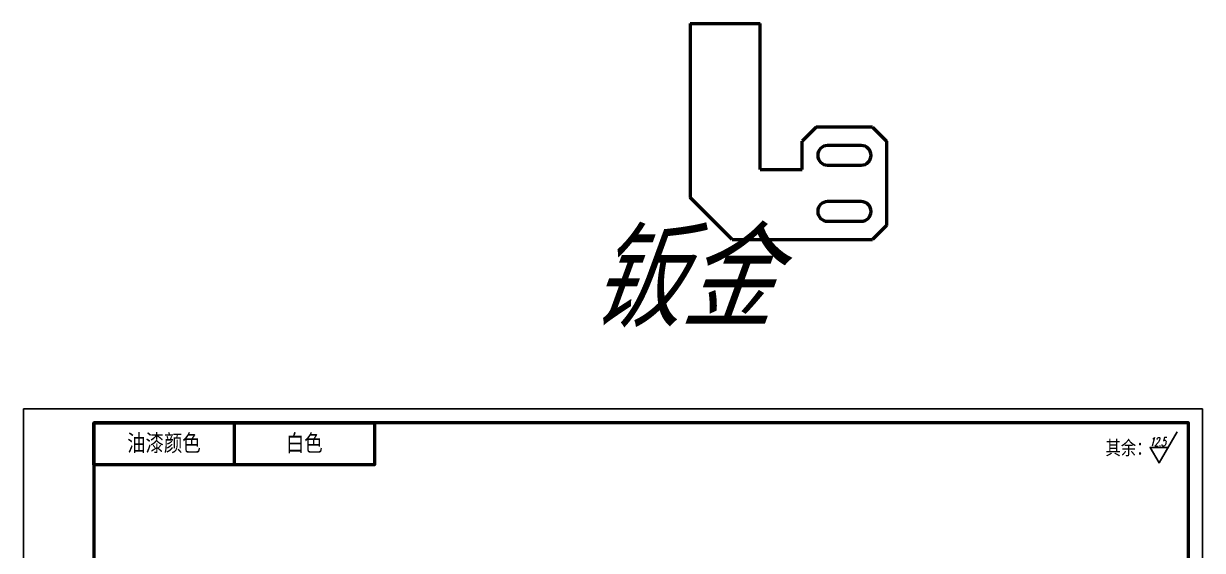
# Model space of a CAD drawing. Header units: inches. Extents: x 17901 to 26602, y 9673 to 14036.
# Drawn here: x 25740.5 to 26160.5, y 11467.2 to 11655.1 of the extents above; entities that cross this region are included whole.
import ezdxf
from ezdxf.enums import TextEntityAlignment as Align

# ---------------------------------------------------------------- set-up
doc = ezdxf.new("R2010")
doc.units = ezdxf.units.IN
doc.header["$MEASUREMENT"] = 0
doc.layers.add('Dim', color=3, linetype='Continuous')
for name, color, linetype, lineweight in [('图框_内框线', 5, 'Continuous', 50), ('标注线', 3, 'Continuous', 25), ('粗实线', 7, 'Continuous', 50)]:
    doc.layers.add(name, color=color, linetype=linetype, lineweight=lineweight)
doc.styles.add('DIM', font='romans.shx', dxfattribs={"width": 0.8, "oblique": 20, "bigfont": 'bigfont.shx'})
doc.styles.add('DIM_FONT', font='romans.shx', dxfattribs={"oblique": 15})
doc.styles.add('仿宋体', font='FSGB2312.ttf', dxfattribs={"width": 0.8, "height": 3.5})

msp = doc.modelspace()

# ---------------------------------------------------------------- linework, layer by layer
at = {"layer": 'Defpoints'}
msp.add_lwpolyline([(25740.46, 11220.746), (26160.46, 11220.746), (26160.46, 11517.746), (25740.46, 11517.746)], close=True, dxfattribs=at)
at = {"layer": 'Dim'}
msp.add_lwpolyline([(26148.218, 11504.005), (26141.818, 11504.005), (26145.018, 11498.463), (26151.418, 11509.548)], dxfattribs=at)
at = {"layer": '图框_内框线'}
msp.add_line((25815.46, 11512.746), (25815.46, 11497.746), dxfattribs=at)
for points in [[(25765.46, 11225.746), (26155.46, 11225.746), (26155.46, 11512.746), (25765.46, 11512.746)], [(25765.46, 11512.746), (25865.46, 11512.746), (25865.46, 11497.746), (25765.46, 11497.746)]]:
    msp.add_lwpolyline(points, close=True, dxfattribs=at)
at = {"layer": '粗实线', "ltscale": 0.325}
msp.add_line((25977.894, 11655.139), (25977.894, 11593.139), dxfattribs=at)
at = {"layer": '粗实线'}
for p, q in [((25977.894, 11655.139), (26002.894, 11655.139)), ((26042.894, 11618.139), (26022.894, 11618.139)), ((26047.894, 11613.139), (26047.894, 11583.139)), ((25992.894, 11578.139), (25977.894, 11593.139)), ((25992.894, 11578.139), (26042.894, 11578.139))]:
    msp.add_line(p, q, dxfattribs=at)
at = {"layer": '粗实线', "ltscale": 0.075}
msp.add_line((26002.894, 11603.139), (26002.894, 11655.139), dxfattribs=at)
at = {"layer": '粗实线', "ltscale": 0.176777}
for p, q in [((26022.894, 11618.139), (26017.894, 11613.139)), ((26042.894, 11618.139), (26047.894, 11613.139)), ((26047.894, 11583.139), (26042.894, 11578.139))]:
    msp.add_line(p, q, dxfattribs=at)
at = {"layer": '粗实线', "ltscale": 0.25}
msp.add_line((26017.894, 11603.139), (26017.894, 11613.139), dxfattribs=at)
at = {"layer": '粗实线', "ltscale": 0.3}
for p, q in [((26038.894, 11611.639), (26026.894, 11611.639)), ((26026.894, 11604.639), (26038.894, 11604.639)), ((26038.894, 11591.639), (26026.894, 11591.639)), ((26026.894, 11584.639), (26038.894, 11584.639))]:
    msp.add_line(p, q, dxfattribs=at)
at = {"layer": '粗实线', "ltscale": 0.375}
msp.add_line((26002.894, 11603.139), (26017.894, 11603.139), dxfattribs=at)
at = {"layer": '粗实线'}
for centre, start, end in [((26026.894, 11608.139), 90, 270), ((26038.894, 11608.139), 270, 90), ((26026.894, 11588.139), 90, 270), ((26038.894, 11588.139), 270, 90)]:
    msp.add_arc(centre, 3.5, start, end, dxfattribs=at)

# ---------------------------------------------------------------- texts
at = {"layer": 'Dim', "ltscale": 2, "style": 'DIM_FONT', "oblique": 15, "width": 0.559478}
msp.add_text('12.5', height=3.2, dxfattribs=at).set_placement((26141.654, 11504.38), (26147.366, 11504.38), align=Align.FIT)
at = {"layer": 'Dim', "insert": (26125.945, 11506.333), "char_height": 5, "width": 44.42321, "attachment_point": 1, "style": '仿宋体'}
msp.add_mtext('{\\fSimSun|b0|i0|c134|p2;其余：}', dxfattribs=at)
at = {"layer": '标注线'}
for s, insert, char_height, width, attachment_point, style in [('{\\fMicrosoft YaHei|b0|i0|c134|p34;钣金}', (25942.065, 11580.232), 30, 303.82784, 1, 'DIM'), ('油漆颜色', (25790.46, 11505.246), 6, 50, 5, '仿宋体'), ('{\\fSimSun|b0|i0|c134|p2;白色}', (25840.46, 11505.246), 6, 50, 5, '仿宋体')]:
    msp.add_mtext(s, dxfattribs=dict(at, insert=insert, char_height=char_height, width=width, attachment_point=attachment_point, style=style))

doc.saveas('drawing.dxf')
